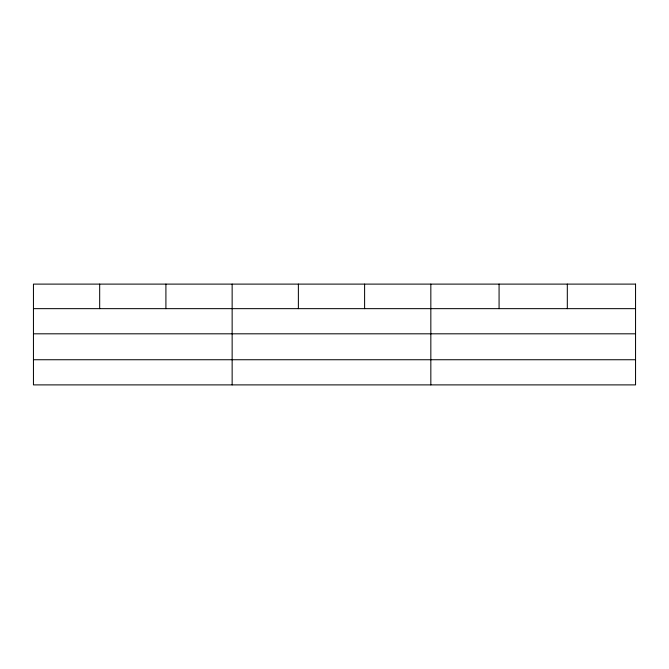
<?xml version="1.0" encoding="UTF-8"?>
<svg xmlns="http://www.w3.org/2000/svg" width="669" height="669" viewBox="0 0 669 669"><rect width="100%" height="100%" fill="white"/><g stroke="black" fill="none" stroke-linecap="round" stroke-linejoin="round"><path stroke-width="1" d="M33.45 308.652L635.55 308.652M33.45 333.814L635.55 333.814M33.45 359.738L635.55 359.738M567.312 284.108L567.312 308.652M499.074 284.108L499.074 308.652M430.836 284.108L430.836 384.892M364.605 284.108L364.605 308.652M298.374 284.108L298.374 308.652M232.143 284.108L232.143 384.892M165.912 284.108L165.912 308.652M99.681 284.108L99.681 308.652M635.55 284.108L33.45 284.108L33.45 384.892L635.55 384.892L635.55 284.108"/></g></svg>
